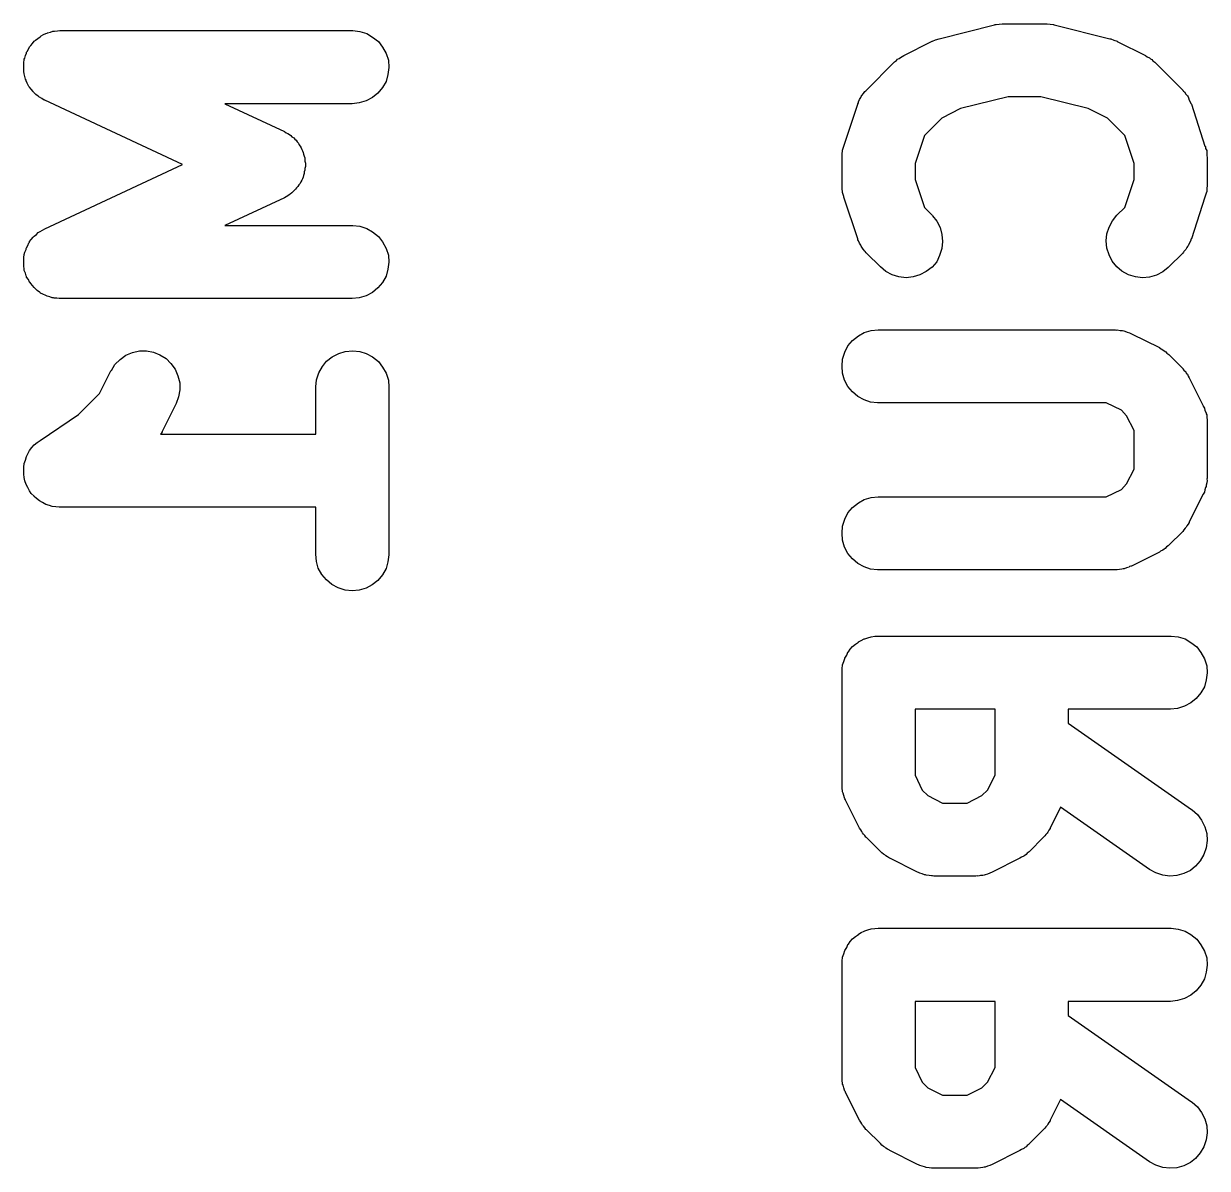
# Model space of a CAD drawing. Extents: x 119.7 to 160.3, y -116.7 to -64.
# Drawn here: x 137.564 to 139.589, y -65.979 to -64.021 of the extents above; entities that cross this region are included whole.
import ezdxf

# ---------------------------------------------------------------- set-up
doc = ezdxf.new("R2010")
doc.units = 0
doc.layers.add('BLACK', color=7, linetype='CONTINUOUS')

msp = doc.modelspace()

# ---------------------------------------------------------------- linework, layer by layer
at = {"layer": 'BLACK', "linetype": 'CONTINUOUS'}
for p, q in [((139.13, -64.0465), (139.225, -64.0227)), ((139.225, -64.0227), (139.226, -64.0225)), ((139.226, -64.0225), (139.227, -64.0223)), ((139.227, -64.0223), (139.228, -64.022)), ((139.228, -64.022), (139.233, -64.0215)), ((139.233, -64.0215), (139.238, -64.0209)), ((139.238, -64.0209), (139.239, -64.0209)), ((139.239, -64.0209), (139.24, -64.0208)), ((139.24, -64.0208), (139.312, -64.0208)), ((139.312, -64.0208), (139.313, -64.0208)), ((139.313, -64.0208), (139.314, -64.021)), ((139.314, -64.021), (139.315, -64.0209)), ((139.315, -64.0209), (139.32, -64.0216)), ((139.32, -64.0216), (139.325, -64.0222)), ((139.325, -64.0222), (139.326, -64.0225)), ((139.326, -64.0225), (139.327, -64.0227)), ((139.327, -64.0227), (139.422, -64.0465)), ((137.582, -64.0509), (137.583, -64.05)), ((137.583, -64.05), (137.584, -64.0489)), ((137.584, -64.0489), (137.588, -64.0461)), ((137.588, -64.0461), (137.592, -64.0432)), ((137.592, -64.0432), (137.593, -64.0425)), ((137.593, -64.0425), (137.594, -64.0417)), ((137.594, -64.0417), (137.598, -64.0396)), ((137.598, -64.0396), (137.602, -64.0375)), ((137.602, -64.0375), (137.604, -64.037)), ((137.604, -64.037), (137.605, -64.0364)), ((137.605, -64.0364), (137.61, -64.0353)), ((137.61, -64.0353), (137.614, -64.0339)), ((137.614, -64.0339), (137.615, -64.0338)), ((137.615, -64.0338), (137.617, -64.0334)), ((137.617, -64.0334), (137.622, -64.0332)), ((137.622, -64.0332), (137.626, -64.0327)), ((137.626, -64.0327), (138.126, -64.0327)), ((138.126, -64.0327), (138.127, -64.0327)), ((138.127, -64.0327), (138.139, -64.0341)), ((138.139, -64.0341), (138.151, -64.0378)), ((138.151, -64.0378), (138.161, -64.0437)), ((138.161, -64.0437), (138.171, -64.0515)), ((139.118, -64.0508), (139.119, -64.0506)), ((139.119, -64.0506), (139.124, -64.0487)), ((139.124, -64.0487), (139.13, -64.0467)), ((139.13, -64.0466), (139.13, -64.0465)), ((139.13, -64.0467), (139.13, -64.0466)), ((139.422, -64.0465), (139.423, -64.0467)), ((139.423, -64.0467), (139.423, -64.0468)), ((139.423, -64.0468), (139.424, -64.0469)), ((139.424, -64.0469), (139.429, -64.049)), ((139.429, -64.049), (139.435, -64.051)), ((137.567, -64.0755), (137.569, -64.071)), ((137.569, -64.0698), (137.57, -64.0684)), ((137.569, -64.071), (137.569, -64.0698)), ((137.57, -64.0684), (137.572, -64.0644)), ((137.572, -64.0644), (137.574, -64.0603)), ((137.574, -64.0603), (137.575, -64.0592)), ((137.575, -64.0592), (137.576, -64.058)), ((137.576, -64.058), (137.579, -64.0545)), ((137.579, -64.0545), (137.582, -64.0509)), ((138.171, -64.0515), (138.178, -64.061)), ((138.178, -64.061), (138.184, -64.0718)), ((139.07, -64.0751), (139.117, -64.0512)), ((139.117, -64.0512), (139.118, -64.0509)), ((139.118, -64.0509), (139.118, -64.0508)), ((139.435, -64.051), (139.435, -64.0511)), ((139.435, -64.0511), (139.435, -64.0512)), ((139.435, -64.0512), (139.483, -64.0751)), ((137.564, -64.0873), (137.565, -64.0827)), ((137.564, -64.0919), (137.564, -64.0873)), ((137.565, -64.0813), (137.566, -64.0799)), ((137.565, -64.0827), (137.565, -64.0813)), ((137.566, -64.0799), (137.567, -64.0755)), ((138.184, -64.0718), (138.188, -64.0835)), ((138.188, -64.0835), (138.189, -64.0957)), ((139.006, -64.1344), (139.053, -64.0868)), ((139.053, -64.0868), (139.054, -64.0861)), ((139.054, -64.0861), (139.057, -64.084)), ((139.057, -64.084), (139.059, -64.0815)), ((139.059, -64.0815), (139.062, -64.0802)), ((139.062, -64.0802), (139.064, -64.0785)), ((139.064, -64.0785), (139.067, -64.0769)), ((139.067, -64.0769), (139.07, -64.0751)), ((139.483, -64.0751), (139.483, -64.0754)), ((139.483, -64.0754), (139.486, -64.0774)), ((139.486, -64.0774), (139.49, -64.079)), ((139.49, -64.079), (139.492, -64.0807)), ((139.492, -64.0807), (139.494, -64.0821)), ((139.494, -64.0821), (139.496, -64.0845)), ((139.496, -64.0845), (139.499, -64.0868)), ((139.499, -64.0868), (139.547, -64.1344)), ((137.564, -64.0934), (137.564, -64.0919)), ((137.564, -64.0948), (137.564, -64.0934)), ((137.564, -64.0995), (137.564, -64.0948)), ((137.564, -64.1041), (137.564, -64.0995)), ((137.565, -64.1055), (137.564, -64.1041)), ((137.565, -64.1069), (137.565, -64.1055)), ((137.566, -64.1114), (137.565, -64.1069)), ((137.567, -64.116), (137.566, -64.1114)), ((138.187, -64.1078), (138.184, -64.1195)), ((138.189, -64.0957), (138.187, -64.1078)), ((137.568, -64.1173), (137.567, -64.116)), ((137.568, -64.1187), (137.568, -64.1173)), ((137.57, -64.1228), (137.568, -64.1187)), ((137.572, -64.127), (137.57, -64.1228)), ((137.573, -64.1282), (137.572, -64.127)), ((137.574, -64.1295), (137.573, -64.1282)), ((137.577, -64.1331), (137.574, -64.1295)), ((138.178, -64.1302), (138.17, -64.1396)), ((138.184, -64.1195), (138.178, -64.1302)), ((137.58, -64.1369), (137.577, -64.1331)), ((137.581, -64.1379), (137.58, -64.1369)), ((137.582, -64.139), (137.581, -64.1379)), ((137.585, -64.142), (137.582, -64.139)), ((137.589, -64.1451), (137.585, -64.142)), ((137.59, -64.1459), (137.589, -64.1451)), ((137.591, -64.1468), (137.59, -64.1459)), ((137.595, -64.1491), (137.591, -64.1468)), ((137.599, -64.1515), (137.595, -64.1491)), ((137.6, -64.1519), (137.599, -64.1515)), ((137.836, -64.2619), (137.6, -64.1519)), ((138.161, -64.1473), (138.15, -64.153)), ((138.17, -64.1396), (138.161, -64.1473)), ((138.992, -64.1546), (138.994, -64.1508)), ((138.994, -64.1508), (138.996, -64.1469)), ((138.996, -64.1469), (138.997, -64.1454)), ((138.997, -64.1454), (138.998, -64.1438)), ((138.998, -64.1438), (139.001, -64.1405)), ((139.001, -64.1405), (139.003, -64.137)), ((139.003, -64.137), (139.005, -64.1358)), ((139.005, -64.1358), (139.006, -64.1344)), ((139.248, -64.1458), (139.167, -64.1661)), ((139.304, -64.1458), (139.248, -64.1458)), ((139.385, -64.1661), (139.304, -64.1458)), ((139.547, -64.1344), (139.547, -64.135)), ((139.547, -64.135), (139.548, -64.1364)), ((139.548, -64.1364), (139.55, -64.1377)), ((139.55, -64.1377), (139.552, -64.1412)), ((139.552, -64.1412), (139.555, -64.1445)), ((139.555, -64.1445), (139.556, -64.1462)), ((139.556, -64.1462), (139.557, -64.1477)), ((139.557, -64.1477), (139.558, -64.1516)), ((139.558, -64.1516), (139.56, -64.1554)), ((138.126, -64.1577), (137.908, -64.1577)), ((137.908, -64.1577), (138.01, -64.2053)), ((138.138, -64.1565), (138.126, -64.1577)), ((138.15, -64.153), (138.138, -64.1565)), ((138.967, -64.2302), (138.991, -64.1588)), ((138.991, -64.158), (138.992, -64.1563)), ((138.991, -64.1588), (138.991, -64.158)), ((138.992, -64.1563), (138.992, -64.1546)), ((139.167, -64.1661), (139.135, -64.1823)), ((139.418, -64.1823), (139.385, -64.1661)), ((139.56, -64.1554), (139.561, -64.1571)), ((139.561, -64.1571), (139.562, -64.1588)), ((139.562, -64.1588), (139.585, -64.2302)), ((139.135, -64.1823), (139.105, -64.2123)), ((139.448, -64.2123), (139.418, -64.1823)), ((138.01, -64.2053), (138.011, -64.2056)), ((138.011, -64.2056), (138.013, -64.2073)), ((138.013, -64.2073), (138.016, -64.2088)), ((138.016, -64.2088), (138.019, -64.2105)), ((138.019, -64.2105), (138.021, -64.212)), ((138.021, -64.212), (138.023, -64.2142)), ((139.105, -64.2123), (139.089, -64.2601)), ((139.464, -64.2601), (139.448, -64.2123)), ((138.023, -64.2142), (138.026, -64.2162)), ((138.026, -64.2162), (138.028, -64.2183)), ((138.028, -64.2183), (138.03, -64.2203)), ((138.03, -64.2203), (138.032, -64.2229)), ((138.032, -64.2229), (138.034, -64.2253)), ((138.034, -64.2253), (138.035, -64.2278)), ((138.035, -64.2278), (138.037, -64.2301)), ((138.037, -64.2301), (138.039, -64.2331)), ((138.966, -64.2337), (138.967, -64.2302)), ((139.585, -64.2302), (139.586, -64.2311)), ((139.586, -64.2311), (139.586, -64.2345)), ((138.039, -64.2331), (138.04, -64.2359)), ((138.04, -64.2359), (138.041, -64.2386)), ((138.041, -64.2386), (138.042, -64.2412)), ((138.042, -64.2412), (138.043, -64.2443)), ((138.043, -64.2443), (138.044, -64.2474)), ((138.044, -64.2474), (138.045, -64.2502)), ((138.045, -64.2502), (138.045, -64.253)), ((138.045, -64.253), (138.045, -64.2563)), ((138.964, -64.2421), (138.965, -64.2396)), ((138.964, -64.2456), (138.964, -64.2421)), ((138.964, -64.2491), (138.964, -64.2456)), ((138.964, -64.25), (138.964, -64.2491)), ((138.964, -64.2976), (138.964, -64.25)), ((138.965, -64.237), (138.966, -64.2337)), ((138.965, -64.2396), (138.965, -64.237)), ((139.586, -64.2345), (139.588, -64.2379)), ((139.588, -64.2379), (139.588, -64.2405)), ((139.588, -64.2405), (139.588, -64.243)), ((139.588, -64.243), (139.588, -64.2465)), ((139.588, -64.2465), (139.589, -64.25)), ((139.589, -64.25), (139.589, -64.2976)), ((137.6, -64.3719), (137.836, -64.2619)), ((138.045, -64.2717), (138.044, -64.2744)), ((138.045, -64.2563), (138.046, -64.2595)), ((138.046, -64.2652), (138.045, -64.2684)), ((138.045, -64.2684), (138.045, -64.2717)), ((138.046, -64.2595), (138.046, -64.2623)), ((138.046, -64.2623), (138.046, -64.2652)), ((139.089, -64.2601), (139.089, -64.2875)), ((139.464, -64.2875), (139.464, -64.2601)), ((138.038, -64.2915), (138.037, -64.2945)), ((138.04, -64.2887), (138.038, -64.2915)), ((138.041, -64.286), (138.04, -64.2887)), ((138.042, -64.2835), (138.041, -64.286)), ((138.043, -64.2803), (138.042, -64.2835)), ((138.044, -64.2773), (138.043, -64.2803)), ((138.044, -64.2744), (138.044, -64.2773)), ((139.089, -64.2875), (139.105, -64.3353)), ((139.448, -64.3353), (139.464, -64.2875)), ((138.018, -64.3138), (138.016, -64.3155)), ((138.02, -64.3123), (138.018, -64.3138)), ((138.023, -64.3102), (138.02, -64.3123)), ((138.025, -64.3082), (138.023, -64.3102)), ((138.027, -64.3061), (138.025, -64.3082)), ((138.029, -64.3042), (138.027, -64.3061)), ((138.031, -64.3016), (138.029, -64.3042)), ((138.033, -64.2992), (138.031, -64.3016)), ((138.035, -64.2967), (138.033, -64.2992)), ((138.037, -64.2945), (138.035, -64.2967)), ((138.964, -64.3011), (138.964, -64.2976)), ((138.964, -64.3046), (138.964, -64.3011)), ((138.965, -64.3072), (138.964, -64.3046)), ((138.965, -64.3098), (138.965, -64.3072)), ((138.966, -64.3131), (138.965, -64.3098)), ((138.967, -64.3166), (138.966, -64.3131)), ((139.586, -64.314), (139.585, -64.3174)), ((139.587, -64.3106), (139.586, -64.314)), ((139.588, -64.308), (139.587, -64.3106)), ((139.589, -64.2985), (139.588, -64.302)), ((139.588, -64.302), (139.588, -64.3055)), ((139.588, -64.3055), (139.588, -64.308)), ((139.589, -64.2976), (139.589, -64.2985)), ((138.01, -64.3185), (137.908, -64.3661)), ((138.013, -64.3169), (138.01, -64.3185)), ((138.016, -64.3155), (138.013, -64.3169)), ((138.967, -64.3174), (138.967, -64.3166)), ((138.991, -64.3888), (138.967, -64.3174)), ((139.585, -64.3174), (139.562, -64.3888)), ((139.105, -64.3353), (139.118, -64.3487)), ((139.118, -64.3487), (139.119, -64.3493)), ((139.119, -64.3493), (139.126, -64.3588)), ((139.427, -64.3581), (139.434, -64.3487)), ((139.434, -64.3487), (139.448, -64.3353)), ((137.592, -64.3765), (137.596, -64.3743)), ((137.596, -64.3743), (137.6, -64.3719)), ((137.908, -64.3661), (138.126, -64.3661)), ((138.126, -64.3661), (138.127, -64.3661)), ((138.127, -64.3661), (138.139, -64.3674)), ((138.139, -64.3674), (138.151, -64.3711)), ((138.151, -64.3711), (138.161, -64.377)), ((139.126, -64.3588), (139.132, -64.3696)), ((139.132, -64.3696), (139.135, -64.3814)), ((139.417, -64.3805), (139.421, -64.3688)), ((139.421, -64.3688), (139.427, -64.3581)), ((137.573, -64.396), (137.574, -64.3949)), ((137.574, -64.3936), (137.577, -64.39)), ((137.574, -64.3949), (137.574, -64.3936)), ((137.577, -64.39), (137.58, -64.3863)), ((137.58, -64.3863), (137.581, -64.3853)), ((137.581, -64.3853), (137.582, -64.3842)), ((137.582, -64.3842), (137.586, -64.3813)), ((137.586, -64.3813), (137.589, -64.3781)), ((137.589, -64.3781), (137.59, -64.3774)), ((137.59, -64.3774), (137.592, -64.3765)), ((138.161, -64.377), (138.171, -64.3848)), ((138.171, -64.3848), (138.178, -64.3943)), ((138.178, -64.3943), (138.184, -64.4052)), ((138.991, -64.3905), (138.991, -64.3888)), ((138.992, -64.3923), (138.991, -64.3905)), ((138.994, -64.3961), (138.992, -64.3923)), ((139.135, -64.3814), (139.136, -64.3935)), ((139.136, -64.3935), (139.135, -64.4056)), ((139.416, -64.3926), (139.417, -64.3805)), ((139.417, -64.4048), (139.416, -64.3926)), ((139.56, -64.3931), (139.558, -64.3968)), ((139.561, -64.3913), (139.56, -64.3931)), ((139.562, -64.3888), (139.561, -64.3896)), ((139.561, -64.3896), (139.561, -64.3913)), ((137.565, -64.416), (137.566, -64.4115)), ((137.566, -64.4115), (137.568, -64.407)), ((137.568, -64.4057), (137.569, -64.4044)), ((137.568, -64.407), (137.568, -64.4057)), ((137.569, -64.4044), (137.571, -64.4002)), ((137.571, -64.4002), (137.573, -64.396)), ((138.184, -64.4052), (138.188, -64.4169)), ((138.996, -64.4), (138.994, -64.3961)), ((138.997, -64.4015), (138.996, -64.4)), ((138.998, -64.4031), (138.997, -64.4015)), ((139, -64.4064), (138.998, -64.4031)), ((139.003, -64.4099), (139, -64.4064)), ((139.004, -64.4112), (139.003, -64.4099)), ((139.005, -64.4126), (139.004, -64.4112)), ((139.006, -64.4132), (139.005, -64.4126)), ((139.03, -64.437), (139.006, -64.4132)), ((139.135, -64.4056), (139.131, -64.4173)), ((139.421, -64.4165), (139.417, -64.4048)), ((139.547, -64.4132), (139.523, -64.437)), ((139.548, -64.4118), (139.547, -64.4132)), ((139.549, -64.4106), (139.548, -64.4118)), ((139.552, -64.4071), (139.549, -64.4106)), ((139.554, -64.4038), (139.552, -64.4071)), ((139.555, -64.4022), (139.554, -64.4038)), ((139.556, -64.4007), (139.555, -64.4022)), ((139.558, -64.3968), (139.556, -64.4007)), ((137.564, -64.4188), (137.565, -64.4174)), ((137.564, -64.4235), (137.564, -64.4188)), ((137.564, -64.4281), (137.564, -64.4235)), ((137.564, -64.4296), (137.564, -64.4281)), ((137.564, -64.431), (137.564, -64.4296)), ((137.564, -64.4356), (137.564, -64.431)), ((137.565, -64.4174), (137.565, -64.416)), ((138.189, -64.429), (138.187, -64.4411)), ((138.188, -64.4169), (138.189, -64.429)), ((139.126, -64.428), (139.118, -64.4374)), ((139.131, -64.4173), (139.126, -64.428)), ((139.426, -64.4273), (139.421, -64.4165)), ((139.434, -64.4367), (139.426, -64.4273)), ((137.565, -64.4403), (137.564, -64.4356)), ((137.565, -64.4417), (137.565, -64.4403)), ((137.565, -64.4431), (137.565, -64.4417)), ((137.567, -64.4475), (137.565, -64.4431)), ((137.568, -64.452), (137.567, -64.4475)), ((137.569, -64.4533), (137.568, -64.452)), ((137.569, -64.4546), (137.569, -64.4533)), ((137.572, -64.4586), (137.569, -64.4546)), ((138.184, -64.4528), (138.178, -64.4635)), ((138.187, -64.4411), (138.184, -64.4528)), ((139.039, -64.4448), (139.03, -64.437)), ((139.05, -64.4506), (139.039, -64.4448)), ((139.061, -64.4541), (139.05, -64.4506)), ((139.074, -64.4554), (139.061, -64.4541)), ((139.086, -64.4542), (139.074, -64.4554)), ((139.097, -64.4507), (139.086, -64.4542)), ((139.108, -64.445), (139.097, -64.4507)), ((139.118, -64.4374), (139.108, -64.445)), ((139.443, -64.4445), (139.434, -64.4367)), ((139.454, -64.4504), (139.443, -64.4445)), ((139.466, -64.454), (139.454, -64.4504)), ((139.478, -64.4554), (139.466, -64.454)), ((139.49, -64.4543), (139.478, -64.4554)), ((139.502, -64.4509), (139.49, -64.4543)), ((139.513, -64.4453), (139.502, -64.4509)), ((139.522, -64.4377), (139.513, -64.4453)), ((139.523, -64.437), (139.522, -64.4377)), ((137.574, -64.4628), (137.572, -64.4586)), ((137.575, -64.4639), (137.574, -64.4628)), ((137.576, -64.4651), (137.575, -64.4639)), ((137.579, -64.4686), (137.576, -64.4651)), ((137.582, -64.4723), (137.579, -64.4686)), ((137.583, -64.4732), (137.582, -64.4723)), ((137.584, -64.4743), (137.583, -64.4732)), ((137.587, -64.4771), (137.584, -64.4743)), ((138.17, -64.4729), (138.161, -64.4806)), ((138.178, -64.4635), (138.17, -64.4729)), ((137.591, -64.4801), (137.587, -64.4771)), ((137.592, -64.4808), (137.591, -64.4801)), ((137.593, -64.4817), (137.592, -64.4808)), ((137.597, -64.4838), (137.593, -64.4817)), ((137.602, -64.486), (137.597, -64.4838)), ((137.603, -64.4864), (137.602, -64.486)), ((137.604, -64.4871), (137.603, -64.4864)), ((137.609, -64.4883), (137.604, -64.4871)), ((137.613, -64.4897), (137.609, -64.4883)), ((137.615, -64.4899), (137.613, -64.4897)), ((137.616, -64.4902), (137.615, -64.4899)), ((137.621, -64.4905), (137.616, -64.4902)), ((137.625, -64.4911), (137.621, -64.4905)), ((137.626, -64.4911), (137.625, -64.4911)), ((138.126, -64.4911), (137.626, -64.4911)), ((138.138, -64.4899), (138.126, -64.4911)), ((138.15, -64.4864), (138.138, -64.4899)), ((138.161, -64.4806), (138.15, -64.4864)), ((138.982, -64.5628), (138.992, -64.5551)), ((138.992, -64.5551), (139.002, -64.5494)), ((139.002, -64.5494), (139.014, -64.5458)), ((139.014, -64.5458), (139.026, -64.5446)), ((139.026, -64.5446), (139.431, -64.5446)), ((139.431, -64.5446), (139.432, -64.5446)), ((139.432, -64.5446), (139.434, -64.5449)), ((139.434, -64.5449), (139.435, -64.5448)), ((139.435, -64.5448), (139.44, -64.5455)), ((139.44, -64.5455), (139.444, -64.546)), ((139.444, -64.546), (139.446, -64.5466)), ((139.446, -64.5466), (139.448, -64.5469)), ((139.448, -64.5469), (139.452, -64.5484)), ((139.452, -64.5484), (139.456, -64.5497)), ((139.456, -64.5497), (139.457, -64.5506)), ((139.457, -64.5506), (139.459, -64.5512)), ((139.459, -64.5512), (139.507, -64.5751)), ((138.969, -64.5829), (138.974, -64.5722)), ((138.974, -64.5722), (138.982, -64.5628)), ((139.507, -64.5751), (139.507, -64.5754)), ((139.507, -64.5754), (139.51, -64.5774)), ((137.72, -64.6039), (137.729, -64.5951)), ((137.729, -64.5951), (137.739, -64.5882)), ((137.739, -64.5882), (137.75, -64.5834)), ((137.75, -64.5834), (137.762, -64.5808)), ((137.762, -64.5808), (137.774, -64.5806)), ((137.774, -64.5806), (137.786, -64.5827)), ((137.786, -64.5827), (137.797, -64.5872)), ((137.797, -64.5872), (137.808, -64.5937)), ((137.808, -64.5937), (137.816, -64.6022)), ((138.082, -64.5982), (138.092, -64.5906)), ((138.092, -64.5906), (138.103, -64.5849)), ((138.103, -64.5849), (138.114, -64.5815)), ((138.114, -64.5815), (138.127, -64.5804)), ((138.127, -64.5804), (138.139, -64.5816)), ((138.139, -64.5816), (138.15, -64.5852)), ((138.15, -64.5852), (138.161, -64.591)), ((138.161, -64.591), (138.171, -64.5988)), ((138.964, -64.6067), (138.965, -64.5946)), ((138.965, -64.5946), (138.969, -64.5829)), ((139.51, -64.5774), (139.513, -64.579)), ((139.513, -64.579), (139.515, -64.5807)), ((139.515, -64.5807), (139.518, -64.5821)), ((139.518, -64.5821), (139.52, -64.5845)), ((139.52, -64.5845), (139.523, -64.5868)), ((139.523, -64.5868), (139.547, -64.6106)), ((137.694, -64.6535), (137.713, -64.6149)), ((137.713, -64.6149), (137.714, -64.6141)), ((137.714, -64.6141), (137.72, -64.6039)), ((137.816, -64.6022), (137.823, -64.6121)), ((137.823, -64.6121), (137.828, -64.6233)), ((138.069, -64.6182), (138.075, -64.6075)), ((138.075, -64.6075), (138.082, -64.5982)), ((138.171, -64.5988), (138.178, -64.6083)), ((138.178, -64.6083), (138.184, -64.619)), ((138.965, -64.6189), (138.964, -64.6067)), ((139.547, -64.6106), (139.547, -64.6112)), ((139.547, -64.6112), (139.549, -64.6139)), ((139.549, -64.6139), (139.552, -64.6165)), ((139.552, -64.6165), (139.553, -64.6187)), ((137.828, -64.6233), (137.831, -64.6352)), ((137.831, -64.6352), (137.831, -64.6474)), ((138.064, -64.642), (138.065, -64.6299)), ((138.065, -64.6299), (138.069, -64.6182)), ((138.184, -64.619), (138.188, -64.6307)), ((138.188, -64.6307), (138.189, -64.6429)), ((138.968, -64.6306), (138.965, -64.6189)), ((138.974, -64.6414), (138.968, -64.6306)), ((139.553, -64.6187), (139.555, -64.6207)), ((139.555, -64.6207), (139.556, -64.6238)), ((139.556, -64.6238), (139.558, -64.6268)), ((139.558, -64.6268), (139.582, -64.6744)), ((137.658, -64.6895), (137.694, -64.6535)), ((137.831, -64.6474), (137.829, -64.6594)), ((138.064, -64.6429), (138.064, -64.642)), ((138.064, -64.7232), (138.064, -64.6429)), ((138.189, -64.6429), (138.189, -64.9286)), ((138.982, -64.6509), (138.974, -64.6414)), ((138.991, -64.6587), (138.982, -64.6509)), ((137.825, -64.6708), (137.801, -64.7184)), ((137.829, -64.6594), (137.825, -64.6708)), ((139.002, -64.6646), (138.991, -64.6587)), ((139.013, -64.6683), (139.002, -64.6646)), ((139.025, -64.6696), (139.013, -64.6683)), ((139.026, -64.6696), (139.025, -64.6696)), ((139.416, -64.6696), (139.026, -64.6696)), ((139.442, -64.6823), (139.416, -64.6696)), ((139.582, -64.6744), (139.582, -64.6752)), ((139.582, -64.6752), (139.583, -64.6769)), ((139.583, -64.6769), (139.584, -64.6786)), ((137.592, -64.7337), (137.658, -64.6895)), ((139.451, -64.6918), (139.442, -64.6823)), ((139.464, -64.7171), (139.451, -64.6918)), ((139.584, -64.6786), (139.585, -64.6827)), ((139.585, -64.6827), (139.587, -64.6867)), ((139.587, -64.6867), (139.587, -64.6885)), ((139.587, -64.6885), (139.588, -64.6902)), ((139.588, -64.6902), (139.588, -64.6945)), ((139.588, -64.6945), (139.589, -64.6987)), ((139.589, -64.6987), (139.589, -64.7005)), ((137.801, -64.7184), (137.801, -64.7192)), ((139.464, -64.7829), (139.464, -64.7171)), ((139.589, -64.7005), (139.589, -64.7024)), ((139.589, -64.7024), (139.589, -64.7976)), ((137.582, -64.7414), (137.587, -64.7376)), ((137.587, -64.7376), (137.592, -64.7337)), ((137.592, -64.7337), (137.592, -64.7337)), ((137.592, -64.7337), (137.592, -64.7337)), ((137.592, -64.7337), (137.592, -64.7337)), ((137.799, -64.7221), (137.798, -64.7232)), ((137.798, -64.7232), (138.064, -64.7232)), ((137.801, -64.7192), (137.799, -64.7221)), ((137.569, -64.7615), (137.571, -64.7565)), ((137.571, -64.7565), (137.574, -64.7508)), ((137.574, -64.7508), (137.578, -64.7461)), ((137.574, -64.7508), (137.574, -64.7508)), ((137.574, -64.7508), (137.574, -64.7508)), ((137.578, -64.7461), (137.582, -64.7414)), ((137.582, -64.7414), (137.582, -64.7414)), ((137.582, -64.7414), (137.582, -64.7414)), ((137.564, -64.7793), (137.565, -64.7732)), ((137.564, -64.7853), (137.564, -64.7793)), ((137.565, -64.7731), (137.567, -64.7677)), ((137.565, -64.7732), (137.565, -64.7731)), ((137.565, -64.7732), (137.565, -64.7732)), ((137.567, -64.7677), (137.569, -64.7616)), ((137.569, -64.7616), (137.569, -64.7615)), ((137.569, -64.7615), (137.569, -64.7615)), ((137.564, -64.7854), (137.564, -64.7853)), ((137.564, -64.7853), (137.564, -64.7853)), ((137.564, -64.7913), (137.564, -64.7854)), ((137.565, -64.7974), (137.564, -64.7913)), ((137.565, -64.7975), (137.565, -64.7974)), ((137.566, -64.8031), (137.565, -64.7975)), ((137.565, -64.7975), (137.565, -64.7975)), ((139.451, -64.8082), (139.464, -64.7829)), ((139.589, -64.7985), (139.588, -64.8003)), ((139.589, -64.7976), (139.589, -64.7985)), ((137.568, -64.8091), (137.566, -64.8031)), ((137.568, -64.8092), (137.568, -64.8091)), ((137.571, -64.8142), (137.568, -64.8092)), ((137.568, -64.8092), (137.568, -64.8092)), ((137.574, -64.8199), (137.571, -64.8142)), ((137.574, -64.82), (137.574, -64.8199)), ((137.577, -64.8244), (137.574, -64.82)), ((137.574, -64.82), (137.574, -64.82)), ((139.416, -64.8304), (139.442, -64.8177)), ((139.442, -64.8177), (139.451, -64.8082)), ((139.585, -64.8182), (139.584, -64.8222)), ((139.586, -64.8142), (139.585, -64.8182)), ((139.587, -64.8124), (139.586, -64.8142)), ((139.588, -64.8064), (139.587, -64.8106)), ((139.587, -64.8106), (139.587, -64.8124)), ((139.588, -64.8003), (139.589, -64.8022)), ((139.589, -64.8022), (139.588, -64.8064)), ((137.582, -64.8294), (137.577, -64.8244)), ((137.582, -64.8295), (137.582, -64.8294)), ((137.586, -64.8333), (137.582, -64.8295)), ((137.582, -64.8295), (137.582, -64.8295)), ((137.591, -64.8373), (137.586, -64.8333)), ((137.596, -64.8403), (137.591, -64.8373)), ((137.591, -64.8373), (137.591, -64.8373)), ((137.591, -64.8373), (137.591, -64.8373)), ((137.602, -64.8432), (137.596, -64.8403)), ((138.992, -64.8408), (139.002, -64.8351)), ((139.002, -64.8351), (139.014, -64.8315)), ((139.014, -64.8315), (139.026, -64.8304)), ((139.026, -64.8304), (139.416, -64.8304)), ((139.582, -64.8256), (139.558, -64.8732)), ((139.583, -64.8238), (139.582, -64.8256)), ((139.584, -64.8222), (139.583, -64.8238)), ((137.608, -64.8452), (137.602, -64.8432)), ((137.602, -64.8432), (137.602, -64.8432)), ((137.602, -64.8432), (137.602, -64.8432)), ((137.613, -64.8468), (137.608, -64.8452)), ((137.613, -64.8469), (137.613, -64.8468)), ((137.619, -64.8475), (137.613, -64.8469)), ((137.613, -64.8469), (137.613, -64.8469)), ((137.625, -64.8482), (137.619, -64.8475)), ((137.626, -64.8482), (137.625, -64.8482)), ((137.625, -64.8482), (137.625, -64.8482)), ((137.625, -64.8482), (137.625, -64.8482)), ((138.064, -64.8482), (137.626, -64.8482)), ((138.064, -64.9286), (138.064, -64.8482)), ((138.969, -64.8686), (138.974, -64.8579)), ((138.974, -64.8579), (138.982, -64.8485)), ((138.982, -64.8485), (138.992, -64.8408)), ((138.964, -64.8924), (138.965, -64.8803)), ((138.965, -64.8803), (138.969, -64.8686)), ((139.554, -64.88), (139.553, -64.882)), ((139.556, -64.8769), (139.554, -64.88)), ((139.558, -64.874), (139.556, -64.8769)), ((139.558, -64.8732), (139.558, -64.874)), ((138.965, -64.9046), (138.964, -64.8924)), ((139.547, -64.8894), (139.523, -64.9132)), ((139.549, -64.8867), (139.547, -64.8894)), ((139.551, -64.8842), (139.549, -64.8867)), ((139.553, -64.882), (139.551, -64.8842)), ((138.968, -64.9163), (138.965, -64.9046)), ((138.974, -64.9271), (138.968, -64.9163)), ((139.513, -64.9215), (139.509, -64.9231)), ((139.515, -64.9198), (139.513, -64.9215)), ((139.517, -64.9185), (139.515, -64.9198)), ((139.519, -64.916), (139.517, -64.9185)), ((139.522, -64.9139), (139.519, -64.916)), ((139.523, -64.9132), (139.522, -64.9139)), ((138.065, -64.9407), (138.064, -64.9286)), ((138.068, -64.9524), (138.065, -64.9407)), ((138.187, -64.9416), (138.184, -64.9532)), ((138.189, -64.9294), (138.187, -64.9416)), ((138.189, -64.9286), (138.189, -64.9294)), ((138.982, -64.9366), (138.974, -64.9271)), ((138.991, -64.9444), (138.982, -64.9366)), ((139.507, -64.9249), (139.459, -64.9488)), ((139.509, -64.9231), (139.507, -64.9249)), ((138.074, -64.9632), (138.068, -64.9524)), ((138.184, -64.9532), (138.178, -64.9639)), ((139.002, -64.9503), (138.991, -64.9444)), ((139.013, -64.954), (139.002, -64.9503)), ((139.025, -64.9554), (139.013, -64.954)), ((139.026, -64.9554), (139.025, -64.9554)), ((139.431, -64.9554), (139.026, -64.9554)), ((139.433, -64.9552), (139.431, -64.9554)), ((139.435, -64.9552), (139.433, -64.9552)), ((139.439, -64.9546), (139.435, -64.9552)), ((139.443, -64.9542), (139.439, -64.9546)), ((139.445, -64.9536), (139.443, -64.9542)), ((139.447, -64.9533), (139.445, -64.9536)), ((139.451, -64.9519), (139.447, -64.9533)), ((139.455, -64.9506), (139.451, -64.9519)), ((139.456, -64.9498), (139.455, -64.9506)), ((139.458, -64.9491), (139.456, -64.9498)), ((139.459, -64.9488), (139.458, -64.9491)), ((138.082, -64.9726), (138.074, -64.9632)), ((138.091, -64.9804), (138.082, -64.9726)), ((138.102, -64.9862), (138.091, -64.9804)), ((138.16, -64.9809), (138.15, -64.9865)), ((138.17, -64.9732), (138.16, -64.9809)), ((138.178, -64.9639), (138.17, -64.9732)), ((138.114, -64.9898), (138.102, -64.9862)), ((138.126, -64.9911), (138.114, -64.9898)), ((138.138, -64.99), (138.126, -64.9911)), ((138.15, -64.9865), (138.138, -64.99)), ((138.982, -65.0863), (138.987, -65.0826)), ((138.987, -65.0826), (138.992, -65.0789)), ((138.992, -65.0787), (138.997, -65.0759)), ((138.992, -65.0788), (138.992, -65.0787)), ((138.992, -65.0789), (138.992, -65.0788)), ((138.997, -65.0759), (139.002, -65.0732)), ((139.002, -65.0732), (139.003, -65.0731)), ((139.003, -65.073), (139.008, -65.0713)), ((139.003, -65.0731), (139.003, -65.073)), ((139.008, -65.0713), (139.014, -65.0696)), ((139.014, -65.0696), (139.02, -65.069)), ((139.014, -65.0696), (139.014, -65.0696)), ((139.014, -65.0696), (139.014, -65.0696)), ((139.02, -65.069), (139.026, -65.0685)), ((139.026, -65.0685), (139.526, -65.0685)), ((139.526, -65.0685), (139.527, -65.0685)), ((139.527, -65.0685), (139.539, -65.0698)), ((139.539, -65.0698), (139.551, -65.0735)), ((139.551, -65.0735), (139.561, -65.0794)), ((139.561, -65.0794), (139.571, -65.0872)), ((138.969, -65.1063), (138.972, -65.1012)), ((138.972, -65.1012), (138.974, -65.096)), ((138.974, -65.096), (138.975, -65.0958)), ((138.975, -65.0956), (138.978, -65.0911)), ((138.975, -65.0958), (138.975, -65.0956)), ((138.978, -65.0911), (138.982, -65.0866)), ((138.982, -65.0865), (138.982, -65.0863)), ((138.982, -65.0866), (138.982, -65.0865)), ((139.571, -65.0872), (139.578, -65.0967)), ((139.578, -65.0967), (139.584, -65.1075)), ((138.964, -65.1241), (138.965, -65.1184)), ((138.965, -65.118), (138.967, -65.1123)), ((138.965, -65.1182), (138.965, -65.118)), ((138.965, -65.1184), (138.965, -65.1182)), ((138.967, -65.1123), (138.969, -65.1067)), ((138.969, -65.1065), (138.969, -65.1063)), ((138.969, -65.1067), (138.969, -65.1065)), ((139.584, -65.1075), (139.588, -65.1192)), ((139.588, -65.1192), (139.589, -65.1314)), ((138.964, -65.1301), (138.964, -65.1241)), ((138.964, -65.1305), (138.964, -65.1301)), ((138.964, -65.131), (138.964, -65.1305)), ((138.964, -65.1305), (138.964, -65.1305)), ((138.964, -65.1305), (138.964, -65.1305)), ((138.964, -65.3214), (138.964, -65.131)), ((139.587, -65.1435), (139.584, -65.1552)), ((139.589, -65.1314), (139.587, -65.1435)), ((139.584, -65.1552), (139.578, -65.1659)), ((139.561, -65.183), (139.55, -65.1887)), ((139.57, -65.1753), (139.561, -65.183)), ((139.578, -65.1659), (139.57, -65.1753)), ((139.089, -65.1935), (139.089, -65.3067)), ((139.226, -65.1935), (139.089, -65.1935)), ((139.226, -65.3067), (139.226, -65.1935)), ((139.526, -65.1935), (139.351, -65.1935)), ((139.351, -65.1935), (139.351, -65.2175)), ((139.538, -65.1923), (139.526, -65.1935)), ((139.55, -65.1887), (139.538, -65.1923)), ((139.351, -65.2175), (139.562, -65.3655)), ((138.964, -65.3233), (138.964, -65.3214)), ((138.964, -65.3251), (138.964, -65.3233)), ((138.964, -65.3293), (138.964, -65.3251)), ((139.089, -65.3067), (139.101, -65.332)), ((139.213, -65.332), (139.226, -65.3067)), ((138.965, -65.3336), (138.964, -65.3293)), ((138.965, -65.3353), (138.965, -65.3336)), ((138.966, -65.3371), (138.965, -65.3353)), ((138.967, -65.3412), (138.966, -65.3371)), ((138.968, -65.3452), (138.967, -65.3412)), ((138.969, -65.3469), (138.968, -65.3452)), ((139.101, -65.332), (139.111, -65.3415)), ((139.111, -65.3415), (139.136, -65.3542)), ((139.178, -65.3542), (139.203, -65.3415)), ((139.203, -65.3415), (139.213, -65.332)), ((138.97, -65.3486), (138.969, -65.3469)), ((138.97, -65.3494), (138.97, -65.3486)), ((138.994, -65.397), (138.97, -65.3494)), ((139.136, -65.3542), (139.178, -65.3542)), ((139.338, -65.3613), (139.32, -65.397)), ((139.49, -65.4679), (139.338, -65.3613)), ((139.562, -65.3655), (139.563, -65.366)), ((139.563, -65.366), (139.572, -65.374)), ((139.572, -65.374), (139.579, -65.3837)), ((139.579, -65.3837), (139.585, -65.3947)), ((138.996, -65.4), (138.994, -65.397)), ((138.998, -65.4031), (138.996, -65.4)), ((138.999, -65.4051), (138.998, -65.4031)), ((139.001, -65.4073), (138.999, -65.4051)), ((139.003, -65.4099), (139.001, -65.4073)), ((139.315, -65.4058), (139.313, -65.408)), ((139.316, -65.4038), (139.315, -65.4058)), ((139.318, -65.4007), (139.316, -65.4038)), ((139.32, -65.3978), (139.318, -65.4007)), ((139.32, -65.397), (139.32, -65.3978)), ((139.585, -65.3947), (139.588, -65.4064)), ((139.588, -65.4064), (139.589, -65.4186)), ((139.005, -65.4126), (139.003, -65.4099)), ((139.006, -65.4132), (139.005, -65.4126)), ((139.03, -65.437), (139.006, -65.4132)), ((139.308, -65.4132), (139.285, -65.437)), ((139.311, -65.4105), (139.308, -65.4132)), ((139.313, -65.408), (139.311, -65.4105)), ((139.589, -65.4186), (139.587, -65.4307)), ((139.032, -65.4393), (139.03, -65.437)), ((139.035, -65.4417), (139.032, -65.4393)), ((139.037, -65.4431), (139.035, -65.4417)), ((139.039, -65.4448), (139.037, -65.4431)), ((139.042, -65.4465), (139.039, -65.4448)), ((139.045, -65.4484), (139.042, -65.4465)), ((139.271, -65.4469), (139.268, -65.4488)), ((139.275, -65.4453), (139.271, -65.4469)), ((139.277, -65.4437), (139.275, -65.4453)), ((139.279, -65.4423), (139.277, -65.4437)), ((139.281, -65.4399), (139.279, -65.4423)), ((139.284, -65.4377), (139.281, -65.4399)), ((139.285, -65.437), (139.284, -65.4377)), ((139.583, -65.4423), (139.577, -65.4529)), ((139.587, -65.4307), (139.583, -65.4423)), ((139.046, -65.4488), (139.045, -65.4484)), ((139.093, -65.4726), (139.046, -65.4488)), ((139.268, -65.4488), (139.221, -65.4726)), ((139.501, -65.4739), (139.49, -65.4679)), ((139.569, -65.4621), (139.56, -65.4695)), ((139.577, -65.4529), (139.569, -65.4621)), ((139.095, -65.4732), (139.093, -65.4726)), ((139.097, -65.4741), (139.095, -65.4732)), ((139.101, -65.4754), (139.097, -65.4741)), ((139.105, -65.4769), (139.101, -65.4754)), ((139.107, -65.4772), (139.105, -65.4769)), ((139.108, -65.4778), (139.107, -65.4772)), ((139.113, -65.4783), (139.108, -65.4778)), ((139.117, -65.479), (139.113, -65.4783)), ((139.119, -65.479), (139.117, -65.479)), ((139.121, -65.4792), (139.119, -65.479)), ((139.193, -65.4792), (139.121, -65.4792)), ((139.121, -65.4792), (139.121, -65.4792)), ((139.195, -65.479), (139.193, -65.4792)), ((139.197, -65.4791), (139.195, -65.479)), ((139.201, -65.4784), (139.197, -65.4791)), ((139.205, -65.478), (139.201, -65.4784)), ((139.207, -65.4774), (139.205, -65.478)), ((139.209, -65.4772), (139.207, -65.4774)), ((139.213, -65.4757), (139.209, -65.4772)), ((139.217, -65.4744), (139.213, -65.4757)), ((139.218, -65.4736), (139.217, -65.4744)), ((139.22, -65.473), (139.218, -65.4736)), ((139.221, -65.4726), (139.22, -65.473)), ((139.513, -65.4777), (139.501, -65.4739)), ((139.525, -65.4791), (139.513, -65.4777)), ((139.537, -65.4783), (139.525, -65.4791)), ((139.549, -65.475), (139.537, -65.4783)), ((139.56, -65.4695), (139.549, -65.475)), ((139.014, -65.5696), (139.02, -65.569)), ((139.02, -65.569), (139.026, -65.5685)), ((139.026, -65.5685), (139.526, -65.5685)), ((139.526, -65.5685), (139.527, -65.5685)), ((139.527, -65.5685), (139.539, -65.5698)), ((138.978, -65.5911), (138.982, -65.5866)), ((138.982, -65.5863), (138.987, -65.5826)), ((138.982, -65.5865), (138.982, -65.5863)), ((138.982, -65.5866), (138.982, -65.5865)), ((138.987, -65.5826), (138.992, -65.5789)), ((138.992, -65.5787), (138.997, -65.5759)), ((138.992, -65.5788), (138.992, -65.5787)), ((138.992, -65.5789), (138.992, -65.5788)), ((138.997, -65.5759), (139.002, -65.5732)), ((139.002, -65.5732), (139.003, -65.5731)), ((139.003, -65.573), (139.008, -65.5713)), ((139.003, -65.5731), (139.003, -65.573)), ((139.008, -65.5713), (139.014, -65.5696)), ((139.014, -65.5696), (139.014, -65.5696)), ((139.014, -65.5696), (139.014, -65.5696)), ((139.539, -65.5698), (139.551, -65.5735)), ((139.551, -65.5735), (139.561, -65.5794)), ((139.561, -65.5794), (139.571, -65.5872)), ((139.571, -65.5872), (139.578, -65.5967)), ((138.967, -65.6123), (138.969, -65.6067)), ((138.969, -65.6063), (138.972, -65.6012)), ((138.969, -65.6065), (138.969, -65.6063)), ((138.969, -65.6067), (138.969, -65.6065)), ((138.972, -65.6012), (138.974, -65.596)), ((138.974, -65.596), (138.975, -65.5958)), ((138.975, -65.5956), (138.978, -65.5911)), ((138.975, -65.5958), (138.975, -65.5956)), ((139.578, -65.5967), (139.584, -65.6075)), ((139.584, -65.6075), (139.588, -65.6192)), ((138.964, -65.6242), (138.965, -65.6184)), ((138.964, -65.6301), (138.964, -65.6242)), ((138.964, -65.6305), (138.964, -65.6301)), ((138.965, -65.618), (138.967, -65.6123)), ((138.965, -65.6182), (138.965, -65.618)), ((138.965, -65.6184), (138.965, -65.6182)), ((139.588, -65.6192), (139.589, -65.6314)), ((138.964, -65.631), (138.964, -65.6305)), ((138.964, -65.6305), (138.964, -65.6305)), ((138.964, -65.6305), (138.964, -65.6305)), ((138.964, -65.8214), (138.964, -65.631)), ((139.587, -65.6435), (139.584, -65.6552)), ((139.589, -65.6314), (139.587, -65.6435)), ((139.578, -65.6659), (139.57, -65.6753)), ((139.584, -65.6552), (139.578, -65.6659)), ((139.55, -65.6887), (139.538, -65.6923)), ((139.561, -65.683), (139.55, -65.6887)), ((139.57, -65.6753), (139.561, -65.683)), ((139.089, -65.6935), (139.089, -65.8067)), ((139.226, -65.6935), (139.089, -65.6935)), ((139.226, -65.8067), (139.226, -65.6935)), ((139.526, -65.6935), (139.351, -65.6935)), ((139.351, -65.6935), (139.351, -65.7175)), ((139.538, -65.6923), (139.526, -65.6935)), ((139.351, -65.7175), (139.562, -65.8655)), ((139.089, -65.8067), (139.101, -65.832)), ((139.213, -65.832), (139.226, -65.8067)), ((138.964, -65.8233), (138.964, -65.8214)), ((138.964, -65.8251), (138.964, -65.8233)), ((138.964, -65.8293), (138.964, -65.8251)), ((138.965, -65.8336), (138.964, -65.8293)), ((139.101, -65.832), (139.111, -65.8415)), ((139.203, -65.8415), (139.213, -65.832)), ((138.965, -65.8353), (138.965, -65.8336)), ((138.966, -65.8371), (138.965, -65.8353)), ((138.967, -65.8412), (138.966, -65.8371)), ((138.968, -65.8452), (138.967, -65.8412)), ((138.969, -65.8469), (138.968, -65.8452)), ((138.97, -65.8486), (138.969, -65.8469)), ((138.97, -65.8494), (138.97, -65.8486)), ((138.994, -65.897), (138.97, -65.8494)), ((139.111, -65.8415), (139.136, -65.8542)), ((139.178, -65.8542), (139.203, -65.8415)), ((139.136, -65.8542), (139.178, -65.8542)), ((139.338, -65.8613), (139.32, -65.897)), ((139.49, -65.9679), (139.338, -65.8613)), ((139.562, -65.8655), (139.563, -65.866)), ((139.563, -65.866), (139.572, -65.874)), ((139.572, -65.874), (139.579, -65.8837)), ((139.579, -65.8837), (139.585, -65.8947)), ((138.996, -65.9), (138.994, -65.897)), ((138.998, -65.9031), (138.996, -65.9)), ((138.999, -65.9051), (138.998, -65.9031)), ((139.001, -65.9073), (138.999, -65.9051)), ((139.003, -65.9099), (139.001, -65.9073)), ((139.005, -65.9126), (139.003, -65.9099)), ((139.006, -65.9132), (139.005, -65.9126)), ((139.03, -65.937), (139.006, -65.9132)), ((139.308, -65.9132), (139.285, -65.937)), ((139.311, -65.9105), (139.308, -65.9132)), ((139.313, -65.908), (139.311, -65.9105)), ((139.315, -65.9058), (139.313, -65.908)), ((139.316, -65.9038), (139.315, -65.9058)), ((139.318, -65.9007), (139.316, -65.9038)), ((139.32, -65.8978), (139.318, -65.9007)), ((139.32, -65.897), (139.32, -65.8978)), ((139.585, -65.8947), (139.588, -65.9064)), ((139.588, -65.9064), (139.589, -65.9186)), ((139.587, -65.9307), (139.583, -65.9423)), ((139.589, -65.9186), (139.587, -65.9307)), ((139.032, -65.9393), (139.03, -65.937)), ((139.035, -65.9417), (139.032, -65.9393)), ((139.037, -65.9431), (139.035, -65.9417)), ((139.039, -65.9448), (139.037, -65.9431)), ((139.042, -65.9465), (139.039, -65.9448)), ((139.045, -65.9484), (139.042, -65.9465)), ((139.046, -65.9488), (139.045, -65.9484)), ((139.093, -65.9726), (139.046, -65.9488)), ((139.268, -65.9488), (139.221, -65.9726)), ((139.271, -65.9469), (139.268, -65.9488)), ((139.275, -65.9453), (139.271, -65.9469)), ((139.277, -65.9437), (139.275, -65.9453)), ((139.279, -65.9423), (139.277, -65.9437)), ((139.281, -65.9399), (139.279, -65.9423)), ((139.284, -65.9377), (139.281, -65.9399)), ((139.285, -65.937), (139.284, -65.9377)), ((139.577, -65.9529), (139.569, -65.9621)), ((139.583, -65.9423), (139.577, -65.9529)), ((139.095, -65.9732), (139.093, -65.9726)), ((139.097, -65.9741), (139.095, -65.9732)), ((139.101, -65.9754), (139.097, -65.9741)), ((139.217, -65.9744), (139.213, -65.9757)), ((139.218, -65.9736), (139.217, -65.9744)), ((139.22, -65.973), (139.218, -65.9736)), ((139.221, -65.9726), (139.22, -65.973)), ((139.501, -65.9739), (139.49, -65.9679)), ((139.513, -65.9777), (139.501, -65.9739)), ((139.56, -65.9695), (139.549, -65.975)), ((139.569, -65.9621), (139.56, -65.9695)), ((139.105, -65.9769), (139.101, -65.9754)), ((139.107, -65.9772), (139.105, -65.9769)), ((139.108, -65.9778), (139.107, -65.9772)), ((139.113, -65.9783), (139.108, -65.9778)), ((139.117, -65.979), (139.113, -65.9783)), ((139.119, -65.979), (139.117, -65.979)), ((139.121, -65.9792), (139.119, -65.979)), ((139.193, -65.9792), (139.121, -65.9792)), ((139.121, -65.9792), (139.121, -65.9792)), ((139.195, -65.979), (139.193, -65.9792)), ((139.197, -65.9791), (139.195, -65.979)), ((139.201, -65.9784), (139.197, -65.9791)), ((139.205, -65.978), (139.201, -65.9784)), ((139.207, -65.9774), (139.205, -65.978)), ((139.209, -65.9772), (139.207, -65.9774)), ((139.213, -65.9757), (139.209, -65.9772)), ((139.525, -65.9791), (139.513, -65.9777)), ((139.537, -65.9783), (139.525, -65.9791)), ((139.549, -65.975), (139.537, -65.9783))]:
    msp.add_line(p, q, dxfattribs=at)

doc.saveas('drawing.dxf')
